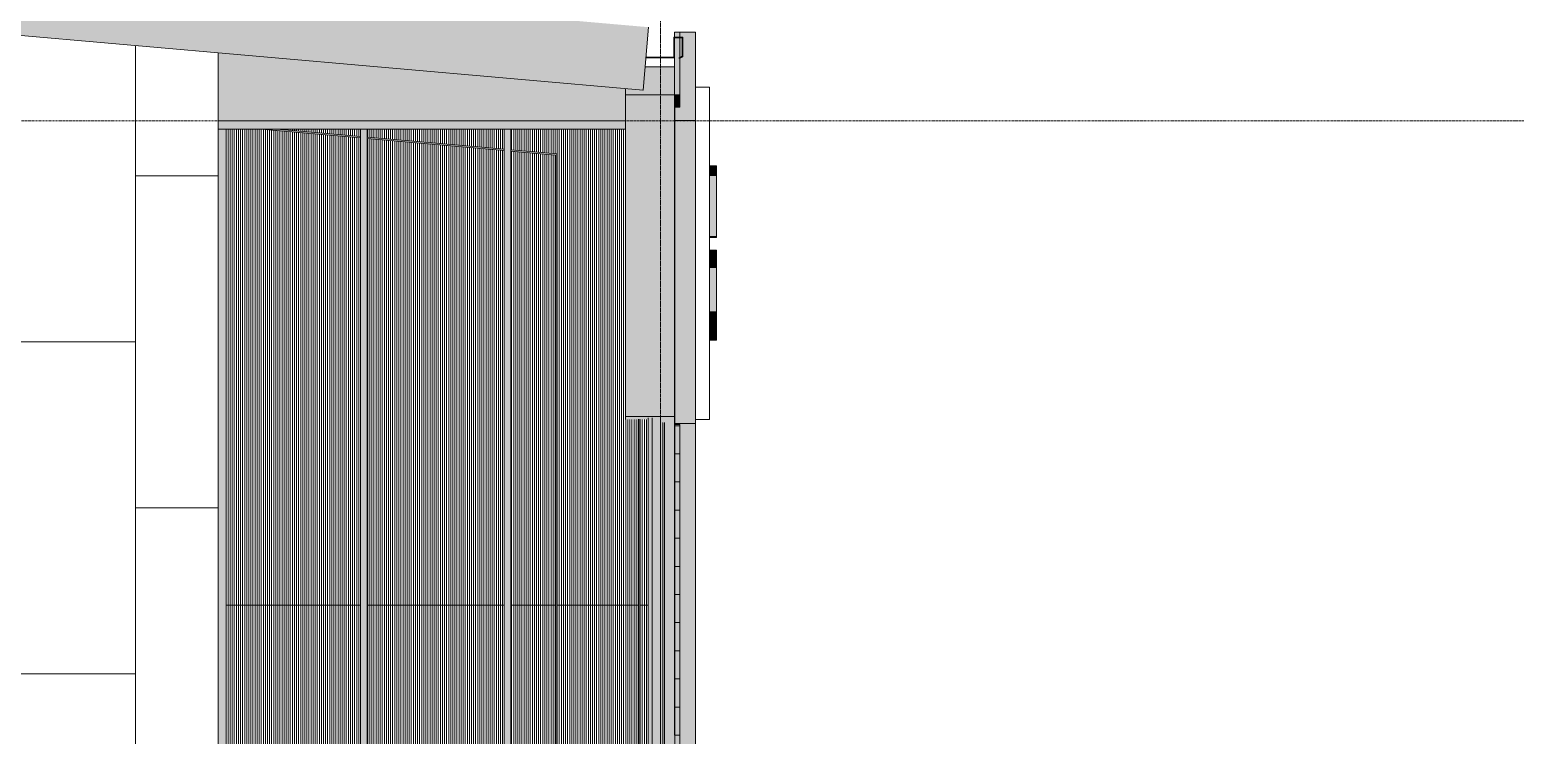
# Model space of a CAD drawing. Header units: millimetres. Extents: x -4612930 to -4329258, y -1064 to 30311.
# Drawn here: x -4351074 to -4340333, y 10759 to 15860 of the extents above; entities that cross this region are included whole.
import ezdxf

# ---------------------------------------------------------------- set-up
doc = ezdxf.new("R2010")
doc.units = ezdxf.units.MM
doc.linetypes.add('AEC_Center', pattern=[24, 12, -4, 4, -4])
doc.linetypes.add('Grid Line', pattern=[21, 12, -3, 3, -3])
for name, color, linetype, lineweight in [('A-FLOR-LEVL', 51, 'Continuous', 5), ('A-GENM', 13, 'Continuous', 5), ('A-GLAZ-CURT', 52, 'Continuous', 5), ('A-GLAZ-CWMG', 51, 'Continuous', 5), ('A-ROOF', 132, 'Continuous', 5), ('A-ROOF-OTLN', 132, 'Continuous', 5), ('A-WALL', 113, 'Continuous', 5), ('A-WALL-PATT', 111, 'Continuous', 5), ('S-BEAM', 12, 'Continuous', 5), ('S-GRID', 1, 'Continuous', 5)]:
    doc.layers.add(name, color=color, linetype=linetype, lineweight=lineweight)

# ---------------------------------------------------------------- blocks, each defined once
blk = doc.blocks.new('Structural Framing 19 - Structural Framing 1-1145889-NORTH EAST')
at = {"layer": 'S-BEAM'}
for points in [[(4351576, 15200), (4352428, 15200), (4352428, 15435), (4349482, 15692), (4349482, 15200), (4351551, 15200)], [(4352526, 6100), (4352532, 6100), (4352532, 13045), (4352522, 13045), (4352522, 6100)]]:
    blk.add_hatch(color=256, dxfattribs=at).paths.add_polyline_path(points)
h = blk.add_hatch(color=256, dxfattribs=at)
h.paths.add_polyline_path([(4351922, 5260), (4351932, 5260), (4351932, 14963), (4351600, 14992), (4351600, 14982), (4351922, 14954), (4351922, 5355)])
h.paths.add_polyline_path([(4351551, 14986), (4351551, 14996), (4350560, 15083), (4350560, 15073), (4351551, 14986)])
h.paths.add_polyline_path([(4350511, 15077), (4350511, 15087), (4349908, 15140), (4349793, 15140), (4350401, 15087)])
for p, q in [((4350511, 15077), (4349793, 15140)), ((4349908, 15140), (4350511, 15087)), ((4350560, 15083), (4351551, 14996)), ((4351551, 14986), (4350560, 15073)), ((4351600, 14992), (4351932, 14963)), ((4351922, 14954), (4351600, 14982)), ((4351922, 14954), (4351922, 5260)), ((4351932, 14963), (4351932, 5260)), ((4352522, 13045), (4352522, 6100)), ((4352532, 13045), (4352532, 6100))]:
    blk.add_line(p, q, dxfattribs=at)
blk = doc.blocks.new('Roof Gutters3 - Roof Gutters-1885272-NORTH EAST')
at = {"layer": 'A-ROOF'}
blk.add_hatch(color=256, dxfattribs=at).paths.add_polyline_path([(4352555, 15424), (4352595, 15878), (4332681, 17620), (4332641, 17166), (4352522, 15426)])
for p, q in [((4352555, 15424), (4332641, 17166)), ((4352595, 15878), (4352555, 15424)), ((4352555, 15424), (4352553, 15424))]:
    blk.add_line(p, q, dxfattribs=at)
blk = doc.blocks.new('Generic Models 19 - Generic Models 13-2245973-NORTH EAST')
at = {"layer": 'A-GENM'}
h = blk.add_hatch(color=256, dxfattribs=at)
h.paths.add_polyline_path([(4352873, 15204), (4352935, 15204), (4352935, 15842), (4352822, 15842), (4352822, 15807), (4352842, 15807), (4352842, 15665), (4352822, 15654), (4352822, 15301), (4352785, 15301), (4352785, 15204), (4352822, 15204)])
h.paths.add_polyline_path([(4352822, 15660), (4352837, 15668), (4352837, 15802), (4352822, 15802), (4352822, 15665)])
for points in [[(4352873, 13014), (4352935, 13014), (4352935, 15204), (4352785, 15204), (4352785, 13014)], [(4352785, 8200), (4352935, 8200), (4352935, 13014), (4352785, 13014), (4352785, 8350)], [(4352935, 8200), (4352935, 8200), (4352932, 8200)]]:
    blk.add_hatch(color=256, dxfattribs=at).paths.add_polyline_path(points)
for p, q in [((4352785, 15842), (4352935, 15842)), ((4352822, 15842), (4352935, 15842)), ((4352935, 15842), (4352935, 15204)), ((4353036, 15445), (4352935, 15445)), ((4353036, 15445), (4353036, 13042)), ((4352785, 15204), (4352785, 15301)), ((4352785, 13014), (4352785, 15204)), ((4352785, 15204), (4352935, 15204)), ((4352935, 15204), (4352935, 13014)), ((4352785, 8200), (4352785, 13014)), ((4352785, 13014), (4352935, 13014)), ((4353036, 13042), (4352935, 13042)), ((4352935, 13014), (4352935, 8200)), ((4352785, 8200), (4352935, 8200)), ((4352785, 8200), (4352785, 8200)), ((4352785, 8200), (4352935, 8200)), ((4352785, 8200), (4352935, 8200)), ((4352935, 8200), (4352935, 8200))]:
    blk.add_line(p, q, dxfattribs=at)
blk = doc.blocks.new('Rectangular Mullion - Frame_Framed Facade_Danpal_DPANMF BT2-V456-NORTH EAST')
at = {"layer": 'A-GLAZ-CWMG'}
for points in [[(4352688, 8200), (4352699, 8200), (4352699, 11700), (4352682, 11700), (4352682, 8200)], [(4352699, 8200), (4352709, 8200), (4352707, 11700), (4352699, 11700), (4352699, 8208)]]:
    blk.add_hatch(color=256, dxfattribs=at).paths.add_polyline_path(points)
for p, q in [((4352699, 11700), (4352699, 8200)), ((4352709, 11700), (4352709, 8200))]:
    blk.add_line(p, q, dxfattribs=at)
blk = doc.blocks.new('Rectangular Mullion - Frame_Framed Facade_Danpal_DPANMF BT2-2874163-NORTH EAST')
at = {"layer": 'A-GLAZ-CWMG'}
for points in [[(4352688, 11700), (4352699, 11700), (4352699, 13021), (4352682, 13021), (4352682, 11700)], [(4352709, 11700), (4352709, 13020), (4352699, 13020), (4352699, 11700), (4352707, 11700)]]:
    blk.add_hatch(color=256, dxfattribs=at).paths.add_polyline_path(points)
for p, q in [((4352699, 13021), (4352699, 11700)), ((4352709, 13020), (4352709, 11700))]:
    blk.add_line(p, q, dxfattribs=at)
blk = doc.blocks.new('Rectangular Mullion - Frame_Framed Facade_Danpal_DPANMF BT1-2873973-NORTH EAST')
at = {"layer": 'A-GLAZ-CWMG'}
blk.add_hatch(color=256, dxfattribs=at).paths.add_polyline_path([(4349504, 11700), (4349542, 11700), (4349542, 15140), (4349482, 15140), (4349482, 11700)])
for p in [(4349482, 15140), (4349542, 11700)]:
    blk.add_line(p, (4349542, 15140), dxfattribs=at)
blk = doc.blocks.new('MulticellPanel_Polycarbonate_Danpal_1040w - Grey-V461-NORTH EAST')
at = {"layer": 'A-GENM'}
h = blk.add_hatch(dxfattribs=at)
h.set_pattern_fill('FP_314', color=256, style=0, pattern_type=2)
h.set_pattern_definition([(90, (4350015.591, 9950), (15, -9e-16), [])])
h.paths.add_polyline_path([(4350170, 8200), (4350511, 8200), (4350511, 11700), (4349542, 11700), (4349542, 8200), (4349940, 8200)])
for p, q in [((4349542, 11700), (4350511, 11700)), ((4350511, 8200), (4349542, 8200))]:
    blk.add_line(p, q, dxfattribs=at)
blk = doc.blocks.new('MulticellPanel_Polycarbonate_Danpal_1040w - Grey-V462-NORTH EAST')
at = {"layer": 'A-GENM'}
h = blk.add_hatch(dxfattribs=at)
h.set_pattern_fill('FP_315', color=256, style=0, pattern_type=2)
h.set_pattern_definition([(90, (4351055.591, 9950), (15, -9e-16), [])])
h.paths.add_polyline_path([(4350631, 8200), (4351551, 8200), (4351551, 11700), (4350560, 11700), (4350560, 8200), (4350573, 8200)])
for p, q in [((4350560, 11700), (4351551, 11700)), ((4351551, 8200), (4350560, 8200))]:
    blk.add_line(p, q, dxfattribs=at)
blk = doc.blocks.new('MulticellPanel_Polycarbonate_Danpal_1040w - Grey-V463-NORTH EAST')
at = {"layer": 'A-GENM'}
h = blk.add_hatch(dxfattribs=at)
h.set_pattern_fill('FP_316', color=256, style=0, pattern_type=2)
h.set_pattern_definition([(90, (4352095.591, 9950), (15, -9e-16), [])])
h.paths.add_polyline_path([(4351600, 8200), (4351922, 8200), (4351922, 11700), (4351600, 11700), (4351600, 8208)])
h.paths.add_polyline_path([(4352341, 8200), (4352522, 8200), (4352522, 11700), (4351932, 11700), (4351932, 8200), (4352242, 8200)])
h.paths.add_polyline_path([(4352532, 8200), (4352591, 8200), (4352591, 11700), (4352532, 11700), (4352532, 8208)])
for p, q in [((4351600, 11700), (4351922, 11700)), ((4351932, 11700), (4352522, 11700)), ((4352532, 11700), (4352591, 11700)), ((4351922, 8200), (4351600, 8200)), ((4352522, 8200), (4351932, 8200)), ((4352591, 8200), (4352532, 8200))]:
    blk.add_line(p, q, dxfattribs=at)
blk = doc.blocks.new('MulticellPanel_Polycarbonate_Danpal_1040w - Grey-V464-NORTH EAST')
at = {"layer": 'A-GENM'}
h = blk.add_hatch(dxfattribs=at)
h.set_pattern_fill('FP_317', color=256, style=0, pattern_type=2)
h.set_pattern_definition([(90, (4350015.591, 13443.354), (15, -9e-16), [])])
h.paths.add_polyline_path([(4349542, 11700), (4350511, 11700), (4350511, 15077), (4349793, 15140), (4349542, 15140), (4349542, 11774)])
h.paths.add_polyline_path([(4350511, 15087), (4350511, 15140), (4349908, 15140), (4350401, 15097)])
blk.add_line((4350511, 11700), (4349542, 11700), dxfattribs=at)
blk = doc.blocks.new('MulticellPanel_Polycarbonate_Danpal_1040w - Grey-V465-NORTH EAST')
at = {"layer": 'A-GENM'}
h = blk.add_hatch(dxfattribs=at)
h.set_pattern_fill('FP_318', color=256, style=0, pattern_type=2)
h.set_pattern_definition([(90, (4351055.591, 13443.354), (15, -9e-16), [])])
h.paths.add_polyline_path([(4350560, 11700), (4351551, 11700), (4351551, 14986), (4350560, 15073), (4350560, 11703)])
h.paths.add_polyline_path([(4351551, 14996), (4351551, 15140), (4350560, 15140), (4350560, 15083), (4351551, 14996)])
blk.add_line((4351551, 11700), (4350560, 11700), dxfattribs=at)
blk = doc.blocks.new('MulticellPanel_Polycarbonate_Danpal_1040w - Grey-V466-NORTH EAST')
at = {"layer": 'A-GENM'}
h = blk.add_hatch(dxfattribs=at)
h.set_pattern_fill('FP_319', color=256, style=0, pattern_type=2)
h.set_pattern_definition([(90, (4352095.591, 13443.354), (15, -9e-16), [])])
h.paths.add_polyline_path([(4351600, 11700), (4351922, 11700), (4351922, 14954), (4351600, 14982), (4351600, 11703)])
h.paths.add_polyline_path([(4352591, 11700), (4352591, 13042), (4352532, 13042), (4352532, 11700), (4352587, 11700)])
h.paths.add_polyline_path([(4351932, 11700), (4352522, 11700), (4352522, 13042), (4352428, 13042), (4352428, 15140), (4351600, 15140), (4351600, 14992), (4351932, 14963), (4351932, 11774)])
for p, q in [((4351922, 11700), (4351600, 11700)), ((4352522, 11700), (4351932, 11700)), ((4352591, 11700), (4352532, 11700))]:
    blk.add_line(p, q, dxfattribs=at)
blk = doc.blocks.new('Rectangular Mullion - Frame_Framed Facade_Danpal_DPANMF BT2-1886134-NORTH EAST')
at = {"layer": 'A-GLAZ-CWMG'}
blk.add_hatch(color=256, dxfattribs=at).paths.add_polyline_path([(4349482, 15140), (4350536, 15140), (4350536, 15200), (4349482, 15200), (4349482, 15167)])
for p, q in [((4349482, 15200), (4350536, 15200)), ((4349482, 15140), (4350536, 15140))]:
    blk.add_line(p, q, dxfattribs=at)
blk = doc.blocks.new('Rectangular Mullion - Frame_Framed Facade_Danpal_DPANMF BT2-V467-NORTH EAST')
at = {"layer": 'A-GLAZ-CWMG'}
blk.add_hatch(color=256, dxfattribs=at).paths.add_polyline_path([(4350536, 15140), (4351576, 15140), (4351576, 15200), (4350536, 15200), (4350536, 15198)])
for p, q in [((4350536, 15200), (4351576, 15200)), ((4350536, 15140), (4351576, 15140))]:
    blk.add_line(p, q, dxfattribs=at)
blk = doc.blocks.new('Rectangular Mullion - Frame_Framed Facade_Danpal_DPANMF BT2-V468-NORTH EAST')
at = {"layer": 'A-GLAZ-CWMG'}
blk.add_hatch(color=256, dxfattribs=at).paths.add_polyline_path([(4352127, 15140), (4352428, 15140), (4352428, 15200), (4351576, 15200), (4351576, 15140), (4352126, 15140)])
for p, q in [((4351576, 15200), (4352428, 15200)), ((4351576, 15140), (4352428, 15140))]:
    blk.add_line(p, q, dxfattribs=at)
blk = doc.blocks.new('Rectangular Mullion - Frame_Framed Facade_Danpal_DPANMF BT2-V471-NORTH EAST')
at = {"layer": 'A-GLAZ-CWMG'}
blk.add_hatch(color=256, dxfattribs=at).paths.add_polyline_path([(4352625, 8200), (4352682, 8200), (4352680, 11700), (4352622, 11700), (4352622, 8200)])
for p, q in [((4352622, 11700), (4352622, 8200)), ((4352682, 11700), (4352682, 8200))]:
    blk.add_line(p, q, dxfattribs=at)
blk = doc.blocks.new('Rectangular Mullion - Frame_Framed Facade_Danpal_DPANMF BT2-2874239-NORTH EAST')
at = {"layer": 'A-GLAZ-CWMG'}
blk.add_hatch(color=256, dxfattribs=at).paths.add_polyline_path([(4352622, 11700), (4352682, 11700), (4352682, 13053), (4352622, 13053), (4352622, 11703)])
for p, q in [((4352622, 13053), (4352622, 11700)), ((4352682, 13053), (4352682, 11700))]:
    blk.add_line(p, q, dxfattribs=at)
blk = doc.blocks.new('Rectangular Mullion - Frame_Framed Facade_Danpal_DPANMF BT1-V472-NORTH EAST')
at = {"layer": 'A-GLAZ-CWMG'}
blk.add_hatch(color=256, dxfattribs=at).paths.add_polyline_path([(4349504, 8200), (4349542, 8200), (4349542, 11700), (4349482, 11700), (4349482, 8200)])
blk.add_line((4349542, 8200), (4349542, 11700), dxfattribs=at)
blk = doc.blocks.new('Rectangular Mullion - Mullion_FramedFacade_Danpal_DPAEC50-2872300-NORTH EAST')
at = {"layer": 'A-GLAZ-CWMG'}
blk.add_hatch(color=256, dxfattribs=at).paths.add_polyline_path([(4350511, 8200), (4350560, 8200), (4350560, 11700), (4350511, 11700), (4350511, 8206)])
for p, q in [((4350511, 11700), (4350511, 8200)), ((4350560, 8200), (4350560, 11700))]:
    blk.add_line(p, q, dxfattribs=at)
blk = doc.blocks.new('Rectangular Mullion - Mullion_FramedFacade_Danpal_DPAEC50-V474-NORTH EAST')
at = {"layer": 'A-GLAZ-CWMG'}
blk.add_hatch(color=256, dxfattribs=at).paths.add_polyline_path([(4352591, 8200), (4352622, 8200), (4352622, 11700), (4352591, 11700), (4352591, 8208)])
blk.add_line((4352591, 11700), (4352591, 8200), dxfattribs=at)
blk = doc.blocks.new('Rectangular Mullion - Mullion_FramedFacade_Danpal_DPAEC50-2873972-NORTH EAST')
at = {"layer": 'A-GLAZ-CWMG'}
blk.add_hatch(color=256, dxfattribs=at).paths.add_polyline_path([(4350527, 11700), (4350560, 11700), (4350560, 15140), (4350511, 15140), (4350511, 11700), (4350516, 11700)])
for p, q in [((4350511, 15140), (4350511, 11700)), ((4350560, 11700), (4350560, 15140))]:
    blk.add_line(p, q, dxfattribs=at)
blk = doc.blocks.new('Rectangular Mullion - Mullion_FramedFacade_Danpal_DPAEC50-V475-NORTH EAST')
at = {"layer": 'A-GLAZ-CWMG'}
blk.add_hatch(color=256, dxfattribs=at).paths.add_polyline_path([(4352594, 11700), (4352622, 11700), (4352622, 13053), (4352591, 13053), (4352591, 11700)])
blk.add_line((4352591, 13053), (4352591, 11700), dxfattribs=at)

msp = doc.modelspace()

# ---------------------------------------------------------------- hatches: boundary and pattern name
at = {"layer": 'A-GENM'}
for points in [[(-4346108, 14872), (-4346108, 14876), (-4346158, 14874), (-4346158, 14872)], [(-4346108, 14868), (-4346108, 14872), (-4346158, 14872), (-4346158, 14868)], [(-4346158, 14806), (-4346108, 14806), (-4346108, 14868), (-4346158, 14868)], [(-4346108, 14366), (-4346108, 14806), (-4346158, 14806), (-4346158, 14366)], [(-4346158, 14363), (-4346108, 14363), (-4346108, 14366), (-4346158, 14366)], [(-4346158, 14358), (-4346108, 14360), (-4346108, 14363), (-4346158, 14363), (-4346158, 14360)], [(-4346108, 14262), (-4346108, 14266), (-4346158, 14264), (-4346158, 14262)], [(-4346108, 14258), (-4346108, 14262), (-4346158, 14262), (-4346158, 14258)], [(-4346108, 14196), (-4346108, 14258), (-4346158, 14258), (-4346158, 14196)], [(-4346108, 14136), (-4346108, 14196), (-4346158, 14196), (-4346158, 14136)], [(-4346108, 13821), (-4346108, 14136), (-4346158, 14136), (-4346158, 13821)], [(-4346108, 13756), (-4346108, 13821), (-4346158, 13821), (-4346158, 13756)], [(-4346108, 13750), (-4346108, 13756), (-4346158, 13756), (-4346158, 13750)], [(-4346108, 13748), (-4346108, 13750), (-4346158, 13748)], [(-4346108, 13683), (-4346108, 13748), (-4346158, 13748), (-4346158, 13683)], [(-4346108, 13648), (-4346108, 13683), (-4346158, 13683), (-4346158, 13648)], [(-4346108, 13615), (-4346108, 13648), (-4346158, 13648), (-4346158, 13615)]]:
    msp.add_hatch(color=256, dxfattribs=at).paths.add_polyline_path(points)
at = {"layer": 'A-ROOF-OTLN'}
h = msp.add_hatch(color=256, dxfattribs=at)
h.paths.add_polyline_path([(-4346372, 15654), (-4346352, 15665), (-4346352, 15807), (-4346372, 15807), (-4346372, 15802), (-4346357, 15802), (-4346357, 15668), (-4346372, 15660), (-4346372, 15655)])
h.paths.add_polyline_path([(-4346412, 15657), (-4346412, 15807), (-4346417, 15807), (-4346417, 15662), (-4346618, 15661), (-4346618, 15657), (-4346492, 15657)])
at = {"layer": 'A-WALL'}
for points in [[(-4346409, 15389), (-4346372, 15389), (-4346372, 15842), (-4346412, 15842), (-4346412, 15389)], [(-4346766, 15389), (-4346412, 15389), (-4346412, 15592), (-4346624, 15592), (-4346639, 15424), (-4346766, 15435), (-4346766, 15417)], [(-4346766, 13064), (-4346412, 13064), (-4346412, 15389), (-4346766, 15389), (-4346766, 13201)], [(-4346409, 15301), (-4346372, 15301), (-4346372, 15389), (-4346412, 15389), (-4346412, 15301)], [(-4346412, 13005), (-4346409, 13005), (-4346409, 15301), (-4346412, 15301), (-4346412, 13014)], [(-4346412, 8200), (-4346412, 13064), (-4346766, 13064), (-4346766, 13042), (-4346672, 13042), (-4346672, 13045), (-4346662, 13045), (-4346662, 13042), (-4346603, 13042), (-4346603, 13053), (-4346512, 13053), (-4346512, 13021), (-4346485, 13020), (-4346485, 8200)], [(-4346409, 12997), (-4346409, 13005), (-4346412, 13005), (-4346412, 12997)], [(-4346412, 12794), (-4346409, 12794), (-4346409, 12997), (-4346412, 12997), (-4346412, 12859)], [(-4346412, 12590), (-4346409, 12590), (-4346409, 12794), (-4346412, 12794), (-4346412, 12630)], [(-4346409, 12387), (-4346409, 12590), (-4346412, 12590), (-4346412, 12387)], [(-4346409, 12183), (-4346409, 12387), (-4346412, 12387), (-4346412, 12183)], [(-4346412, 11980), (-4346409, 11980), (-4346409, 12183), (-4346412, 12183), (-4346412, 12059)], [(-4346409, 11776), (-4346409, 11980), (-4346412, 11980), (-4346412, 11776)], [(-4346412, 11573), (-4346409, 11573), (-4346409, 11776), (-4346412, 11774), (-4346412, 11677)], [(-4346409, 11369), (-4346409, 11573), (-4346412, 11573), (-4346412, 11369)], [(-4346412, 11166), (-4346409, 11166), (-4346409, 11369), (-4346412, 11369), (-4346412, 11203)], [(-4346409, 10962), (-4346409, 11166), (-4346412, 11166), (-4346412, 10962)], [(-4346409, 10759), (-4346409, 10962), (-4346412, 10962), (-4346412, 10759)], [(-4346412, 10555), (-4346409, 10555), (-4346409, 10759), (-4346412, 10759), (-4346412, 10633)]]:
    msp.add_hatch(color=256, dxfattribs=at).paths.add_polyline_path(points)
at = {"layer": 'A-WALL-PATT'}
h = msp.add_hatch(dxfattribs=at)
h.set_pattern_fill('FP_252', color=256, style=0, pattern_type=2)
h.set_pattern_definition([(90, (-4347911.6, 7600), (-6000, 4e-13), [1200, -1200]), (90, (-4346711.6, 7600), (-6000, 4e-13), [1200, -1200]), (90, (-4345511.6, 7600), (-6000, 4e-13), [1200, -1200]), (90, (-4346711.6, 8800), (-6000, 4e-13), [1200, -1200]), (90, (-4345511.6, 8800), (-6000, 4e-13), [1200, -1200]), (180, (-4346711.6, 8800), (-3e-13, -2400), [1200, -4800]), (180, (-4345511.6, 10000), (-3e-13, -2400), [1200, -4800]), (90, (-4345511.6, 7600), (-6000, 4e-13), [1200, -1200]), (90, (-4344311.6, 7600), (-6000, 4e-13), [1200, -1200]), (90, (-4343711.6, 7600), (-6000, 4e-13), [1200, -1200]), (90, (-4344311.6, 8800), (-6000, 4e-13), [1200, -1200]), (90, (-4343711.6, 8800), (-6000, 4e-13), [1200, -1200]), (180, (-4344311.6, 8800), (-3e-13, -2400), [1200, -4800]), (180, (-4343711.6, 10000), (-3e-13, -2400), [600, -5400]), (90, (-4348511.6, 7600), (-6000, 4e-13), [1200, -1200]), (90, (-4347911.6, 7600), (-6000, 4e-13), [1200, -1200]), (90, (-4348511.6, 8800), (-6000, 4e-13), [1200, -1200]), (90, (-4347911.6, 8800), (-6000, 4e-13), [1200, -1200]), (180, (-4348511.6, 8800), (-3e-13, -2400), [1200, -4800]), (180, (-4347911.6, 10000), (-3e-13, -2400), [600, -5400]), (90, (-4347911.6, 7600), (-6000, 4e-13), [1200, -1200]), (90, (-4349711.6, 7600), (-6000, 4e-13), [1200, -1200])])
h.paths.add_polyline_path([(-4384374, 7600), (-4349712, 7600), (-4349714, 15693), (-4366553, 17166), (-4366553, 17166), (-4366622, 17171), (-4384374, 15618), (-4384374, 7780)])
h.paths.add_polyline_path([(-4352857, 7650), (-4353857, 7650), (-4353888, 7655), (-4353915, 7669), (-4353938, 7691), (-4353952, 7719), (-4353957, 7750), (-4353957, 8750), (-4353952, 8781), (-4353938, 8809), (-4353915, 8831), (-4353888, 8845), (-4353857, 8850), (-4352857, 8850), (-4352826, 8845), (-4352798, 8831), (-4352776, 8809), (-4352762, 8781), (-4352757, 8750), (-4352757, 7750), (-4352762, 7719), (-4352776, 7691), (-4352798, 7669), (-4352826, 7655)])
h.paths.add_polyline_path([(-4361357, 7650), (-4362357, 7650), (-4362388, 7655), (-4362415, 7669), (-4362438, 7691), (-4362452, 7719), (-4362457, 7750), (-4362457, 8750), (-4362452, 8781), (-4362438, 8809), (-4362415, 8831), (-4362388, 8845), (-4362357, 8850), (-4361357, 8850), (-4361326, 8845), (-4361298, 8831), (-4361276, 8809), (-4361262, 8781), (-4361257, 8750), (-4361257, 7750), (-4361262, 7719), (-4361276, 7691), (-4361298, 7669), (-4361326, 7655)])

# ---------------------------------------------------------------- linework, layer by layer
at = {"layer": 'A-FLOR-LEVL', "linetype": 'AEC_Center'}
msp.add_line((-4463061, 15200), (-4329258, 15200), dxfattribs=at)
at = {"layer": 'A-GENM'}
for p, q in [((-4346158, 14876), (-4346108, 14876)), ((-4346158, 14872), (-4346108, 14872)), ((-4346158, 14868), (-4346108, 14868)), ((-4346108, 14876), (-4346108, 14872)), ((-4346108, 14872), (-4346108, 14868)), ((-4346108, 14868), (-4346108, 14806)), ((-4346158, 14806), (-4346108, 14806)), ((-4346108, 14806), (-4346108, 14366)), ((-4346108, 14366), (-4346158, 14366)), ((-4346158, 14363), (-4346108, 14363)), ((-4346158, 14358), (-4346108, 14358)), ((-4346108, 14366), (-4346108, 14363)), ((-4346108, 14363), (-4346108, 14358)), ((-4346158, 14266), (-4346108, 14266)), ((-4346158, 14262), (-4346108, 14262)), ((-4346158, 14258), (-4346108, 14258)), ((-4346158, 14196), (-4346108, 14196)), ((-4346108, 14266), (-4346108, 14262)), ((-4346108, 14262), (-4346108, 14258)), ((-4346108, 14258), (-4346108, 14196)), ((-4346108, 14196), (-4346108, 14136)), ((-4346108, 14136), (-4346108, 13821)), ((-4346158, 13821), (-4346108, 13821)), ((-4346108, 13756), (-4346158, 13756)), ((-4346158, 13750), (-4346108, 13750)), ((-4346108, 13821), (-4346108, 13756)), ((-4346108, 13756), (-4346108, 13750)), ((-4346108, 13750), (-4346108, 13748)), ((-4346158, 13748), (-4346108, 13748)), ((-4346158, 13683), (-4346108, 13683)), ((-4346158, 13648), (-4346108, 13648)), ((-4346108, 13748), (-4346108, 13683)), ((-4346108, 13683), (-4346108, 13648)), ((-4346108, 13648), (-4346108, 13615)), ((-4346108, 13615), (-4346158, 13615))]:
    msp.add_line(p, q, dxfattribs=at)
at = {"layer": 'A-ROOF-OTLN'}
for p, q in [((-4346352, 15807), (-4346417, 15807)), ((-4346417, 15807), (-4346417, 15662)), ((-4346412, 15657), (-4346412, 15802)), ((-4346412, 15802), (-4346357, 15802)), ((-4346357, 15802), (-4346357, 15668)), ((-4346352, 15665), (-4346352, 15807)), ((-4346417, 15662), (-4346618, 15662)), ((-4346618, 15657), (-4346412, 15657)), ((-4346357, 15668), (-4346380, 15655)), ((-4346380, 15655), (-4346376, 15651)), ((-4346376, 15651), (-4346352, 15665))]:
    msp.add_line(p, q, dxfattribs=at)
at = {"layer": 'A-WALL'}
for p, q in [((-4346372, 15842), (-4346412, 15842)), ((-4346412, 15842), (-4346412, 13064)), ((-4346372, 15842), (-4346372, 15389)), ((-4349712, 7600), (-4349712, 15692)), ((-4346412, 15592), (-4346624, 15592)), ((-4346766, 13042), (-4346766, 15435)), ((-4346412, 15389), (-4346766, 15389)), ((-4346412, 15301), (-4346412, 15389)), ((-4346412, 15389), (-4346372, 15389)), ((-4346372, 15389), (-4346372, 15301)), ((-4346412, 13005), (-4346412, 15301)), ((-4346412, 15301), (-4346372, 15301)), ((-4346412, 13064), (-4346766, 13064)), ((-4346372, 13005), (-4346412, 13005)), ((-4346412, 11369), (-4346412, 13005)), ((-4346372, 12997), (-4346412, 12997)), ((-4346372, 13005), (-4346372, 12794)), ((-4346372, 12794), (-4346412, 12794)), ((-4346372, 12794), (-4346372, 11369)), ((-4346372, 12590), (-4346412, 12590)), ((-4346372, 12387), (-4346412, 12387)), ((-4346372, 12183), (-4346412, 12183)), ((-4346372, 11980), (-4346412, 11980)), ((-4346372, 11776), (-4346412, 11776)), ((-4346372, 11573), (-4346412, 11573)), ((-4346372, 11369), (-4346412, 11369)), ((-4346412, 10759), (-4346412, 11369)), ((-4346372, 11369), (-4346372, 10962)), ((-4346372, 11166), (-4346412, 11166)), ((-4346372, 10962), (-4346412, 10962)), ((-4346372, 10962), (-4346372, 10555)), ((-4346412, 10759), (-4346372, 10759))]:
    msp.add_line(p, q, dxfattribs=at)
at = {"layer": 'S-GRID', "linetype": 'Grid Line'}
msp.add_line((-4346512, -610), (-4346512, 25305), dxfattribs=at)

# ---------------------------------------------------------------- block references
at = {"layer": 'A-GENM'}
msp.add_blockref('Generic Models 19 - Generic Models 13-2245973-NORTH EAST', (-8699194, 0), dxfattribs=at)
at = {"layer": 'A-GLAZ-CURT'}
for name in ['MulticellPanel_Polycarbonate_Danpal_1040w - Grey-V464-NORTH EAST', 'MulticellPanel_Polycarbonate_Danpal_1040w - Grey-V465-NORTH EAST', 'MulticellPanel_Polycarbonate_Danpal_1040w - Grey-V466-NORTH EAST', 'MulticellPanel_Polycarbonate_Danpal_1040w - Grey-V461-NORTH EAST', 'MulticellPanel_Polycarbonate_Danpal_1040w - Grey-V462-NORTH EAST', 'MulticellPanel_Polycarbonate_Danpal_1040w - Grey-V463-NORTH EAST']:
    msp.add_blockref(name, (-8699194, 0), dxfattribs=at)
at = {"layer": 'A-GLAZ-CWMG'}
for name, p in [('Rectangular Mullion - Frame_Framed Facade_Danpal_DPANMF BT2-1886134-NORTH EAST', (-8699194, 0)), ('Rectangular Mullion - Frame_Framed Facade_Danpal_DPANMF BT2-V467-NORTH EAST', (-8699194, 0)), ('Rectangular Mullion - Frame_Framed Facade_Danpal_DPANMF BT2-V468-NORTH EAST', (-8699194, 0)), ('Rectangular Mullion - Frame_Framed Facade_Danpal_DPANMF BT1-2873973-NORTH EAST', (-8699194, 0)), ('Rectangular Mullion - Mullion_FramedFacade_Danpal_DPAEC50-2873972-NORTH EAST', (-8699194, 0)), ('Rectangular Mullion - Mullion_FramedFacade_Danpal_DPAEC50-2873972-NORTH EAST', (-8698154, 0)), ('Rectangular Mullion - Mullion_FramedFacade_Danpal_DPAEC50-V475-NORTH EAST', (-8699194, 0)), ('Rectangular Mullion - Frame_Framed Facade_Danpal_DPANMF BT2-2874239-NORTH EAST', (-8699194, 0)), ('Rectangular Mullion - Frame_Framed Facade_Danpal_DPANMF BT2-2874163-NORTH EAST', (-8699194, 0)), ('Rectangular Mullion - Frame_Framed Facade_Danpal_DPANMF BT1-V472-NORTH EAST', (-8699194, 0)), ('Rectangular Mullion - Mullion_FramedFacade_Danpal_DPAEC50-2872300-NORTH EAST', (-8699194, 0)), ('Rectangular Mullion - Mullion_FramedFacade_Danpal_DPAEC50-2872300-NORTH EAST', (-8698154, 0)), ('Rectangular Mullion - Mullion_FramedFacade_Danpal_DPAEC50-V474-NORTH EAST', (-8699194, 0)), ('Rectangular Mullion - Frame_Framed Facade_Danpal_DPANMF BT2-V471-NORTH EAST', (-8699194, 0)), ('Rectangular Mullion - Frame_Framed Facade_Danpal_DPANMF BT2-V456-NORTH EAST', (-8699194, 0))]:
    msp.add_blockref(name, p, dxfattribs=at)
at = {"layer": 'A-ROOF'}
msp.add_blockref('Roof Gutters3 - Roof Gutters-1885272-NORTH EAST', (-8699194, 0), dxfattribs=at)
at = {"layer": 'S-BEAM'}
msp.add_blockref('Structural Framing 19 - Structural Framing 1-1145889-NORTH EAST', (-8699194, 0), dxfattribs=at)

doc.saveas('drawing.dxf')
